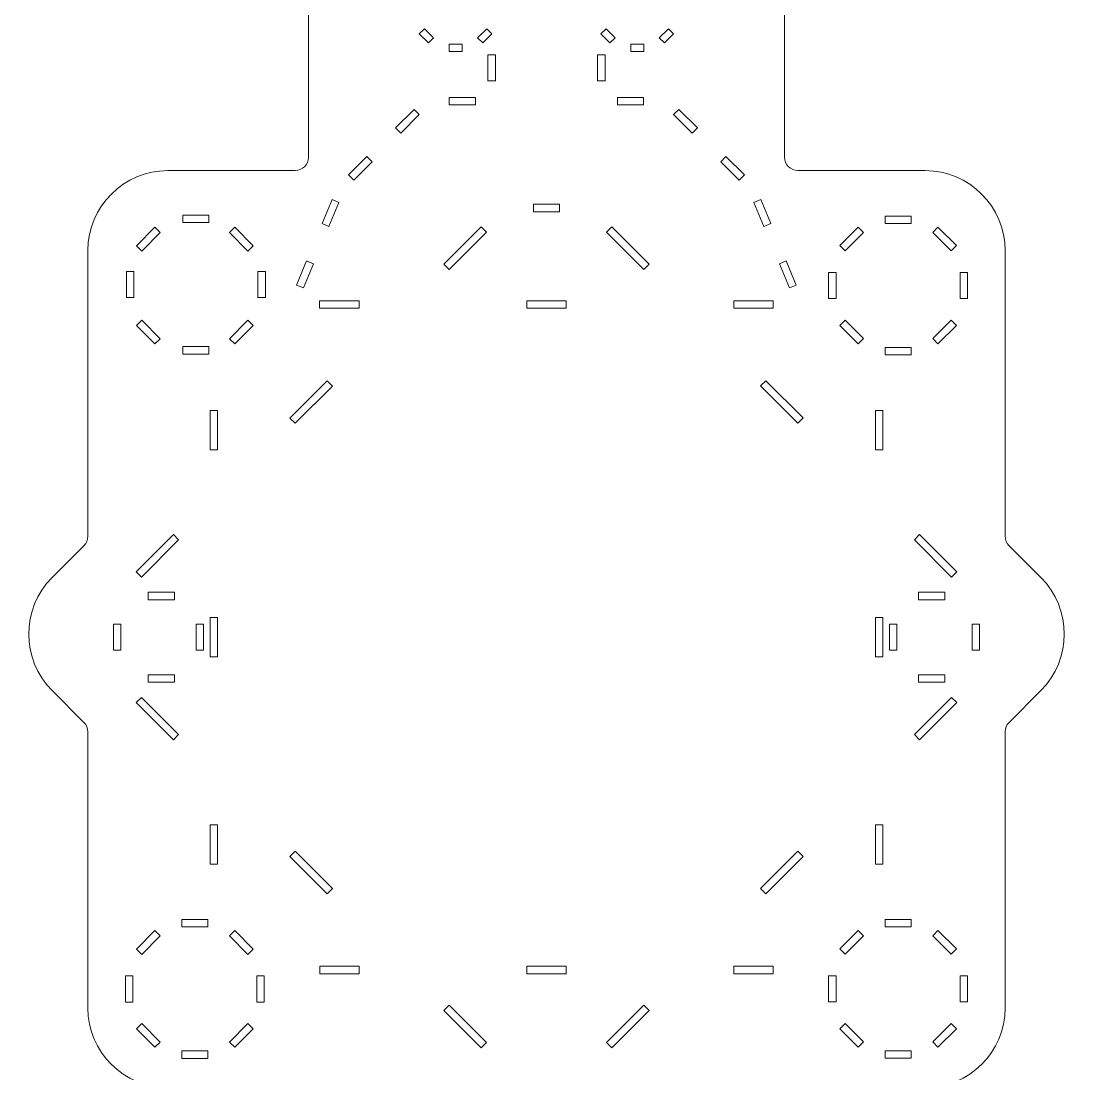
# Model space of a CAD drawing. Header units: centimetres. Extents: x -57 to 189, y -76 to 83.
# Drawn here: x -52.67 to -13.18, y -47.6 to -8.05 of the extents above; entities that cross this region are included whole.
import ezdxf

# ---------------------------------------------------------------- set-up
doc = ezdxf.new("R2010")
doc.units = ezdxf.units.CM
doc.header["$MEASUREMENT"] = 0
doc.layers.add('DEFAULT', color=7, linetype='Continuous')

msp = doc.modelspace()

# ---------------------------------------------------------------- linework, layer by layer
at = {"layer": 'DEFAULT', "color": 250, "lineweight": 9}
for points in [[(-36.57698, -11.2004), (-35.59698, -11.2004), (-35.59698, -10.9204), (-36.57698, -10.9204), (-36.57698, -11.2004)], [(-33.41679, -15.21214), (-32.43679, -15.21214), (-32.43679, -14.93214), (-33.41679, -14.93214), (-33.41679, -15.21214)]]:
    msp.add_lwpolyline(points, close=True, dxfattribs=at)
for points, knots in [([(-23.9811, -13.16682), (-23.9811, -13.16682), (-23.9811, -7.22528), (-23.9811, -7.22528), (-23.9811, -7.22528), (-23.9811, -5.5753), (-25.33112, -4.22528), (-26.9811, -4.22528), (-26.9811, -4.22528), (-26.9811, -4.22528), (-38.8693, -4.22528), (-38.8693, -4.22528), (-38.8693, -4.22528), (-40.51928, -4.22528), (-41.8693, -5.5753), (-41.8693, -7.22528), (-41.8693, -7.22528), (-41.8693, -7.22528), (-41.8693, -13.16682), (-41.8693, -13.16682), (-41.8693, -13.16682), (-41.8693, -13.44221), (-42.09391, -13.66682), (-42.3693, -13.66682), (-42.3693, -13.66682), (-42.3693, -13.66682), (-47.15534, -13.66682), (-47.15534, -13.66682), (-47.15534, -13.66682), (-48.80532, -13.66682), (-50.15534, -15.01684), (-50.15534, -16.66682), (-50.15534, -16.66682), (-50.15534, -16.66682), (-50.15534, -27.40459), (-50.15534, -27.40459), (-50.15534, -27.40459), (-50.15534, -27.54228), (-50.20442, -27.66078), (-50.30179, -27.75814), (-50.30179, -27.75814), (-50.30179, -27.75814), (-51.49955, -28.95591), (-51.49955, -28.95591), (-51.49955, -28.95591), (-52.66626, -30.12263), (-52.66626, -32.03183), (-51.49955, -33.19855), (-51.49955, -33.19855), (-51.49955, -33.19855), (-50.30179, -34.39632), (-50.30179, -34.39632), (-50.30179, -34.39632), (-50.20442, -34.49368), (-50.15534, -34.61218), (-50.15534, -34.74987), (-50.15534, -34.74987), (-50.15534, -34.74987), (-50.15534, -45.1271), (-50.15534, -45.1271), (-50.15534, -45.1271), (-50.15534, -46.77708), (-48.80532, -48.1271), (-47.15534, -48.1271), (-47.15534, -48.1271), (-47.15534, -48.1271), (-36.7781, -48.1271), (-36.7781, -48.1271), (-36.7781, -48.1271), (-36.64041, -48.1271), (-36.52191, -48.17618), (-36.42455, -48.27355), (-36.42455, -48.27355), (-36.42455, -48.27355), (-35.04652, -49.65157), (-35.04652, -49.65157), (-35.04652, -49.65157), (-33.87979, -50.81828), (-31.97062, -50.81828), (-30.80389, -49.65157), (-30.80389, -49.65157), (-30.80389, -49.65157), (-29.42586, -48.27355), (-29.42586, -48.27355), (-29.42586, -48.27355), (-29.3285, -48.17618), (-29.21, -48.1271), (-29.07231, -48.1271), (-29.07231, -48.1271), (-29.07231, -48.1271), (-18.69506, -48.1271), (-18.69506, -48.1271), (-18.69506, -48.1271), (-17.04508, -48.1271), (-15.69506, -46.77708), (-15.69506, -45.1271), (-15.69506, -45.1271), (-15.69506, -45.1271), (-15.69506, -34.74986), (-15.69506, -34.74986), (-15.69506, -34.74986), (-15.69506, -34.61217), (-15.64598, -34.49367), (-15.54861, -34.39631), (-15.54861, -34.39631), (-15.54861, -34.39631), (-14.35086, -33.19855), (-14.35086, -33.19855), (-14.35086, -33.19855), (-13.18415, -32.03182), (-13.18415, -30.12264), (-14.35086, -28.95591), (-14.35086, -28.95591), (-14.35086, -28.95591), (-15.54861, -27.75815), (-15.54861, -27.75815), (-15.54861, -27.75815), (-15.64598, -27.66079), (-15.69506, -27.54229), (-15.69506, -27.4046), (-15.69506, -27.4046), (-15.69506, -27.4046), (-15.69506, -16.66682), (-15.69506, -16.66682), (-15.69506, -16.66682), (-15.69506, -15.01684), (-17.04508, -13.66682), (-18.69506, -13.66682), (-18.69506, -13.66682), (-18.69506, -13.66682), (-23.4811, -13.66682), (-23.4811, -13.66682), (-23.4811, -13.66682), (-23.75649, -13.66682), (-23.9811, -13.44221), (-23.9811, -13.16682)], [0, 0, 0, 0, 0.02857143, 0.02857143, 0.02857143, 0.02857143, 0.05714286, 0.05714286, 0.05714286, 0.05714286, 0.08571429, 0.08571429, 0.08571429, 0.08571429, 0.11428571, 0.11428571, 0.11428571, 0.11428571, 0.14285714, 0.14285714, 0.14285714, 0.14285714, 0.17142857, 0.17142857, 0.17142857, 0.17142857, 0.2, 0.2, 0.2, 0.2, 0.22857143, 0.22857143, 0.22857143, 0.22857143, 0.25714286, 0.25714286, 0.25714286, 0.25714286, 0.28571429, 0.28571429, 0.28571429, 0.28571429, 0.31428571, 0.31428571, 0.31428571, 0.31428571, 0.34285714, 0.34285714, 0.34285714, 0.34285714, 0.37142857, 0.37142857, 0.37142857, 0.37142857, 0.4, 0.4, 0.4, 0.4, 0.42857143, 0.42857143, 0.42857143, 0.42857143, 0.45714286, 0.45714286, 0.45714286, 0.45714286, 0.48571429, 0.48571429, 0.48571429, 0.48571429, 0.51428571, 0.51428571, 0.51428571, 0.51428571, 0.54285714, 0.54285714, 0.54285714, 0.54285714, 0.57142857, 0.57142857, 0.57142857, 0.57142857, 0.6, 0.6, 0.6, 0.6, 0.62857143, 0.62857143, 0.62857143, 0.62857143, 0.65714286, 0.65714286, 0.65714286, 0.65714286, 0.68571429, 0.68571429, 0.68571429, 0.68571429, 0.71428571, 0.71428571, 0.71428571, 0.71428571, 0.74285714, 0.74285714, 0.74285714, 0.74285714, 0.77142857, 0.77142857, 0.77142857, 0.77142857, 0.8, 0.8, 0.8, 0.8, 0.82857143, 0.82857143, 0.82857143, 0.82857143, 0.85714286, 0.85714286, 0.85714286, 0.85714286, 0.88571429, 0.88571429, 0.88571429, 0.88571429, 0.91428571, 0.91428571, 0.91428571, 0.91428571, 0.94285714, 0.94285714, 0.94285714, 0.94285714, 1, 1, 1, 1]), ([(-37.36435, -8.87302), (-37.36435, -8.87302), (-37.70377, -8.5336), (-37.70377, -8.5336), (-37.70377, -8.5336), (-37.70377, -8.5336), (-37.50578, -8.33561), (-37.50578, -8.33561), (-37.50578, -8.33561), (-37.50578, -8.33561), (-37.16636, -8.67503), (-37.16636, -8.67503), (-37.16636, -8.67503), (-37.16636, -8.67503), (-37.36435, -8.87302), (-37.36435, -8.87302)], [0, 0, 0, 0, 0.2, 0.2, 0.2, 0.2, 0.4, 0.4, 0.4, 0.4, 0.6, 0.6, 0.6, 0.6, 1, 1, 1, 1]), ([(-35.51175, -8.67504), (-35.51175, -8.67504), (-35.17234, -8.33563), (-35.17234, -8.33563), (-35.17234, -8.33563), (-35.17234, -8.33563), (-34.97435, -8.53362), (-34.97435, -8.53362), (-34.97435, -8.53362), (-34.97435, -8.53362), (-35.31376, -8.87303), (-35.31376, -8.87303), (-35.31376, -8.87303), (-35.31376, -8.87303), (-35.51175, -8.67504), (-35.51175, -8.67504)], [0, 0, 0, 0, 0.2, 0.2, 0.2, 0.2, 0.4, 0.4, 0.4, 0.4, 0.6, 0.6, 0.6, 0.6, 1, 1, 1, 1]), ([(-30.53978, -8.87302), (-30.53978, -8.87302), (-30.8792, -8.5336), (-30.8792, -8.5336), (-30.8792, -8.5336), (-30.8792, -8.5336), (-30.68121, -8.33561), (-30.68121, -8.33561), (-30.68121, -8.33561), (-30.68121, -8.33561), (-30.34179, -8.67503), (-30.34179, -8.67503), (-30.34179, -8.67503), (-30.34179, -8.67503), (-30.53978, -8.87302), (-30.53978, -8.87302)], [0, 0, 0, 0, 0.2, 0.2, 0.2, 0.2, 0.4, 0.4, 0.4, 0.4, 0.6, 0.6, 0.6, 0.6, 1, 1, 1, 1]), ([(-28.68718, -8.67504), (-28.68718, -8.67504), (-28.34777, -8.33563), (-28.34777, -8.33563), (-28.34777, -8.33563), (-28.34777, -8.33563), (-28.14978, -8.53362), (-28.14978, -8.53362), (-28.14978, -8.53362), (-28.14978, -8.53362), (-28.48919, -8.87303), (-28.48919, -8.87303), (-28.48919, -8.87303), (-28.48919, -8.87303), (-28.68718, -8.67504), (-28.68718, -8.67504)], [0, 0, 0, 0, 0.2, 0.2, 0.2, 0.2, 0.4, 0.4, 0.4, 0.4, 0.6, 0.6, 0.6, 0.6, 1, 1, 1, 1]), ([(-36.57905, -8.91831), (-36.57905, -8.91831), (-36.09905, -8.91831), (-36.09905, -8.91831), (-36.09905, -8.91831), (-36.09905, -8.91831), (-36.09905, -9.19831), (-36.09905, -9.19831), (-36.09905, -9.19831), (-36.09905, -9.19831), (-36.57905, -9.19831), (-36.57905, -9.19831), (-36.57905, -9.19831), (-36.57905, -9.19831), (-36.57905, -8.91831), (-36.57905, -8.91831)], [0, 0, 0, 0, 0.2, 0.2, 0.2, 0.2, 0.4, 0.4, 0.4, 0.4, 0.6, 0.6, 0.6, 0.6, 1, 1, 1, 1]), ([(-29.75449, -8.9183), (-29.75449, -8.9183), (-29.27449, -8.9183), (-29.27449, -8.9183), (-29.27449, -8.9183), (-29.27449, -8.9183), (-29.27449, -9.1983), (-29.27449, -9.1983), (-29.27449, -9.1983), (-29.27449, -9.1983), (-29.75449, -9.1983), (-29.75449, -9.1983), (-29.75449, -9.1983), (-29.75449, -9.1983), (-29.75449, -8.9183), (-29.75449, -8.9183)], [0, 0, 0, 0, 0.2, 0.2, 0.2, 0.2, 0.4, 0.4, 0.4, 0.4, 0.6, 0.6, 0.6, 0.6, 1, 1, 1, 1]), ([(-35.12698, -9.3204), (-35.12698, -9.3204), (-34.84698, -9.3204), (-34.84698, -9.3204), (-34.84698, -9.3204), (-34.84698, -9.3204), (-34.84698, -10.3004), (-34.84698, -10.3004), (-34.84698, -10.3004), (-34.84698, -10.3004), (-35.12698, -10.3004), (-35.12698, -10.3004), (-35.12698, -10.3004), (-35.12698, -10.3004), (-35.12698, -9.3204), (-35.12698, -9.3204)], [0, 0, 0, 0, 0.2, 0.2, 0.2, 0.2, 0.4, 0.4, 0.4, 0.4, 0.6, 0.6, 0.6, 0.6, 1, 1, 1, 1]), ([(-31.00657, -9.3204), (-31.00657, -9.3204), (-30.72657, -9.3204), (-30.72657, -9.3204), (-30.72657, -9.3204), (-30.72657, -9.3204), (-30.72657, -10.3004), (-30.72657, -10.3004), (-30.72657, -10.3004), (-30.72657, -10.3004), (-31.00657, -10.3004), (-31.00657, -10.3004), (-31.00657, -10.3004), (-31.00657, -10.3004), (-31.00657, -9.3204), (-31.00657, -9.3204)], [0, 0, 0, 0, 0.2, 0.2, 0.2, 0.2, 0.4, 0.4, 0.4, 0.4, 0.6, 0.6, 0.6, 0.6, 1, 1, 1, 1]), ([(-30.25657, -10.9204), (-30.25657, -10.9204), (-29.27657, -10.9204), (-29.27657, -10.9204), (-29.27657, -10.9204), (-29.27657, -10.9204), (-29.27657, -11.2004), (-29.27657, -11.2004), (-29.27657, -11.2004), (-29.27657, -11.2004), (-30.25657, -11.2004), (-30.25657, -11.2004), (-30.25657, -11.2004), (-30.25657, -11.2004), (-30.25657, -10.9204), (-30.25657, -10.9204)], [0, 0, 0, 0, 0.2, 0.2, 0.2, 0.2, 0.4, 0.4, 0.4, 0.4, 0.6, 0.6, 0.6, 0.6, 1, 1, 1, 1]), ([(-37.90267, -11.36595), (-37.90267, -11.36595), (-38.59563, -12.05893), (-38.59563, -12.05893), (-38.59563, -12.05893), (-38.59563, -12.05893), (-38.39763, -12.25691), (-38.39763, -12.25691), (-38.39763, -12.25691), (-38.39763, -12.25691), (-37.70468, -11.56394), (-37.70468, -11.56394), (-37.70468, -11.56394), (-37.70468, -11.56394), (-37.90267, -11.36595), (-37.90267, -11.36595)], [0, 0, 0, 0, 0.2, 0.2, 0.2, 0.2, 0.4, 0.4, 0.4, 0.4, 0.6, 0.6, 0.6, 0.6, 1, 1, 1, 1]), ([(-27.95086, -11.36595), (-27.95086, -11.36595), (-27.2579, -12.05893), (-27.2579, -12.05893), (-27.2579, -12.05893), (-27.2579, -12.05893), (-27.4559, -12.25691), (-27.4559, -12.25691), (-27.4559, -12.25691), (-27.4559, -12.25691), (-28.14885, -11.56394), (-28.14885, -11.56394), (-28.14885, -11.56394), (-28.14885, -11.56394), (-27.95086, -11.36595), (-27.95086, -11.36595)], [0, 0, 0, 0, 0.2, 0.2, 0.2, 0.2, 0.4, 0.4, 0.4, 0.4, 0.6, 0.6, 0.6, 0.6, 1, 1, 1, 1]), ([(-39.6704, -13.13375), (-39.6704, -13.13375), (-40.36336, -13.82673), (-40.36336, -13.82673), (-40.36336, -13.82673), (-40.36336, -13.82673), (-40.16536, -14.02471), (-40.16536, -14.02471), (-40.16536, -14.02471), (-40.16536, -14.02471), (-39.47241, -13.33174), (-39.47241, -13.33174), (-39.47241, -13.33174), (-39.47241, -13.33174), (-39.6704, -13.13375), (-39.6704, -13.13375)], [0, 0, 0, 0, 0.2, 0.2, 0.2, 0.2, 0.4, 0.4, 0.4, 0.4, 0.6, 0.6, 0.6, 0.6, 1, 1, 1, 1]), ([(-26.18313, -13.13375), (-26.18313, -13.13375), (-25.49017, -13.82673), (-25.49017, -13.82673), (-25.49017, -13.82673), (-25.49017, -13.82673), (-25.68817, -14.02471), (-25.68817, -14.02471), (-25.68817, -14.02471), (-25.68817, -14.02471), (-26.38112, -13.33174), (-26.38112, -13.33174), (-26.38112, -13.33174), (-26.38112, -13.33174), (-26.18313, -13.13375), (-26.18313, -13.13375)], [0, 0, 0, 0, 0.2, 0.2, 0.2, 0.2, 0.4, 0.4, 0.4, 0.4, 0.6, 0.6, 0.6, 0.6, 1, 1, 1, 1]), ([(-40.98197, -14.75261), (-40.98197, -14.75261), (-41.357, -15.65801), (-41.357, -15.65801), (-41.357, -15.65801), (-41.357, -15.65801), (-41.09832, -15.76517), (-41.09832, -15.76517), (-41.09832, -15.76517), (-41.09832, -15.76517), (-40.72328, -14.85977), (-40.72328, -14.85977), (-40.72328, -14.85977), (-40.72328, -14.85977), (-40.98197, -14.75261), (-40.98197, -14.75261)], [0, 0, 0, 0, 0.2, 0.2, 0.2, 0.2, 0.4, 0.4, 0.4, 0.4, 0.6, 0.6, 0.6, 0.6, 1, 1, 1, 1]), ([(-24.87157, -14.75261), (-24.87157, -14.75261), (-24.49654, -15.65801), (-24.49654, -15.65801), (-24.49654, -15.65801), (-24.49654, -15.65801), (-24.75522, -15.76517), (-24.75522, -15.76517), (-24.75522, -15.76517), (-24.75522, -15.76517), (-25.13026, -14.85977), (-25.13026, -14.85977), (-25.13026, -14.85977), (-25.13026, -14.85977), (-24.87157, -14.75261), (-24.87157, -14.75261)], [0, 0, 0, 0, 0.2, 0.2, 0.2, 0.2, 0.4, 0.4, 0.4, 0.4, 0.6, 0.6, 0.6, 0.6, 1, 1, 1, 1]), ([(-46.58737, -15.3399), (-46.58737, -15.3399), (-45.60737, -15.3399), (-45.60737, -15.3399), (-45.60737, -15.3399), (-45.60737, -15.3399), (-45.60737, -15.61988), (-45.60737, -15.61988), (-45.60737, -15.61988), (-45.60737, -15.61988), (-46.58737, -15.61988), (-46.58737, -15.61988), (-46.58737, -15.61988), (-46.58737, -15.61988), (-46.58737, -15.3399), (-46.58737, -15.3399)], [0, 0, 0, 0, 0.2, 0.2, 0.2, 0.2, 0.4, 0.4, 0.4, 0.4, 0.6, 0.6, 0.6, 0.6, 1, 1, 1, 1]), ([(-20.20647, -15.37594), (-20.20647, -15.37594), (-19.22647, -15.37594), (-19.22647, -15.37594), (-19.22647, -15.37594), (-19.22647, -15.37594), (-19.22647, -15.65592), (-19.22647, -15.65592), (-19.22647, -15.65592), (-19.22647, -15.65592), (-20.20647, -15.65592), (-20.20647, -15.65592), (-20.20647, -15.65592), (-20.20647, -15.65592), (-20.20647, -15.37594), (-20.20647, -15.37594)], [0, 0, 0, 0, 0.2, 0.2, 0.2, 0.2, 0.4, 0.4, 0.4, 0.4, 0.6, 0.6, 0.6, 0.6, 1, 1, 1, 1]), ([(-48.32827, -16.48971), (-48.32827, -16.48971), (-47.63531, -15.79675), (-47.63531, -15.79675), (-47.63531, -15.79675), (-47.63531, -15.79675), (-47.43733, -15.99472), (-47.43733, -15.99472), (-47.43733, -15.99472), (-47.43733, -15.99472), (-48.1303, -16.68769), (-48.1303, -16.68769), (-48.1303, -16.68769), (-48.1303, -16.68769), (-48.32827, -16.48971), (-48.32827, -16.48971)], [0, 0, 0, 0, 0.2, 0.2, 0.2, 0.2, 0.4, 0.4, 0.4, 0.4, 0.6, 0.6, 0.6, 0.6, 1, 1, 1, 1]), ([(-44.63881, -15.79676), (-44.63881, -15.79676), (-43.94583, -16.48971), (-43.94583, -16.48971), (-43.94583, -16.48971), (-43.94583, -16.48971), (-44.1438, -16.68769), (-44.1438, -16.68769), (-44.1438, -16.68769), (-44.1438, -16.68769), (-44.83678, -15.99474), (-44.83678, -15.99474), (-44.83678, -15.99474), (-44.83678, -15.99474), (-44.63881, -15.79676), (-44.63881, -15.79676)], [0, 0, 0, 0, 0.2, 0.2, 0.2, 0.2, 0.4, 0.4, 0.4, 0.4, 0.6, 0.6, 0.6, 0.6, 1, 1, 1, 1]), ([(-36.5848, -17.37975), (-36.5848, -17.37975), (-35.18473, -15.97968), (-35.18473, -15.97968), (-35.18473, -15.97968), (-35.18473, -15.97968), (-35.38272, -15.78169), (-35.38272, -15.78169), (-35.38272, -15.78169), (-35.38272, -15.78169), (-36.78279, -17.18176), (-36.78279, -17.18176), (-36.78279, -17.18176), (-36.78279, -17.18176), (-36.5848, -17.37975), (-36.5848, -17.37975)], [0, 0, 0, 0, 0.2, 0.2, 0.2, 0.2, 0.4, 0.4, 0.4, 0.4, 0.6, 0.6, 0.6, 0.6, 1, 1, 1, 1]), ([(-30.66726, -15.97811), (-30.66726, -15.97811), (-29.26718, -17.37818), (-29.26718, -17.37818), (-29.26718, -17.37818), (-29.26718, -17.37818), (-29.06919, -17.18019), (-29.06919, -17.18019), (-29.06919, -17.18019), (-29.06919, -17.18019), (-30.46927, -15.78012), (-30.46927, -15.78012), (-30.46927, -15.78012), (-30.46927, -15.78012), (-30.66726, -15.97811), (-30.66726, -15.97811)], [0, 0, 0, 0, 0.2, 0.2, 0.2, 0.2, 0.4, 0.4, 0.4, 0.4, 0.6, 0.6, 0.6, 0.6, 1, 1, 1, 1]), ([(-21.9077, -16.48653), (-21.9077, -16.48653), (-21.21473, -15.79356), (-21.21473, -15.79356), (-21.21473, -15.79356), (-21.21473, -15.79356), (-21.01675, -15.99154), (-21.01675, -15.99154), (-21.01675, -15.99154), (-21.01675, -15.99154), (-21.70972, -16.68451), (-21.70972, -16.68451), (-21.70972, -16.68451), (-21.70972, -16.68451), (-21.9077, -16.48653), (-21.9077, -16.48653)], [0, 0, 0, 0, 0.2, 0.2, 0.2, 0.2, 0.4, 0.4, 0.4, 0.4, 0.6, 0.6, 0.6, 0.6, 1, 1, 1, 1]), ([(-18.21823, -15.79358), (-18.21823, -15.79358), (-17.52525, -16.48653), (-17.52525, -16.48653), (-17.52525, -16.48653), (-17.52525, -16.48653), (-17.72322, -16.68451), (-17.72322, -16.68451), (-17.72322, -16.68451), (-17.72322, -16.68451), (-18.4162, -15.99156), (-18.4162, -15.99156), (-18.4162, -15.99156), (-18.4162, -15.99156), (-18.21823, -15.79358), (-18.21823, -15.79358)], [0, 0, 0, 0, 0.2, 0.2, 0.2, 0.2, 0.4, 0.4, 0.4, 0.4, 0.6, 0.6, 0.6, 0.6, 1, 1, 1, 1]), ([(-41.93883, -17.06225), (-41.93883, -17.06225), (-42.31386, -17.96765), (-42.31386, -17.96765), (-42.31386, -17.96765), (-42.31386, -17.96765), (-42.05518, -18.07481), (-42.05518, -18.07481), (-42.05518, -18.07481), (-42.05518, -18.07481), (-41.68014, -17.16941), (-41.68014, -17.16941), (-41.68014, -17.16941), (-41.68014, -17.16941), (-41.93883, -17.06225), (-41.93883, -17.06225)], [0, 0, 0, 0, 0.2, 0.2, 0.2, 0.2, 0.4, 0.4, 0.4, 0.4, 0.6, 0.6, 0.6, 0.6, 1, 1, 1, 1]), ([(-23.91471, -17.06225), (-23.91471, -17.06225), (-23.53968, -17.96765), (-23.53968, -17.96765), (-23.53968, -17.96765), (-23.53968, -17.96765), (-23.79836, -18.07481), (-23.79836, -18.07481), (-23.79836, -18.07481), (-23.79836, -18.07481), (-24.1734, -17.16941), (-24.1734, -17.16941), (-24.1734, -17.16941), (-24.1734, -17.16941), (-23.91471, -17.06225), (-23.91471, -17.06225)], [0, 0, 0, 0, 0.2, 0.2, 0.2, 0.2, 0.4, 0.4, 0.4, 0.4, 0.6, 0.6, 0.6, 0.6, 1, 1, 1, 1]), ([(-48.42627, -17.45874), (-48.42627, -17.45874), (-48.42625, -18.43874), (-48.42625, -18.43874), (-48.42625, -18.43874), (-48.42625, -18.43874), (-48.70623, -18.43874), (-48.70623, -18.43874), (-48.70623, -18.43874), (-48.70623, -18.43874), (-48.70625, -17.45874), (-48.70625, -17.45874), (-48.70625, -17.45874), (-48.70625, -17.45874), (-48.42627, -17.45874), (-48.42627, -17.45874)], [0, 0, 0, 0, 0.2, 0.2, 0.2, 0.2, 0.4, 0.4, 0.4, 0.4, 0.6, 0.6, 0.6, 0.6, 1, 1, 1, 1]), ([(-43.48853, -17.45876), (-43.48853, -17.45876), (-43.48851, -18.43876), (-43.48851, -18.43876), (-43.48851, -18.43876), (-43.48851, -18.43876), (-43.76849, -18.43876), (-43.76849, -18.43876), (-43.76849, -18.43876), (-43.76849, -18.43876), (-43.76851, -17.45876), (-43.76851, -17.45876), (-43.76851, -17.45876), (-43.76851, -17.45876), (-43.48853, -17.45876), (-43.48853, -17.45876)], [0, 0, 0, 0, 0.2, 0.2, 0.2, 0.2, 0.4, 0.4, 0.4, 0.4, 0.6, 0.6, 0.6, 0.6, 1, 1, 1, 1]), ([(-22.04537, -17.49478), (-22.04537, -17.49478), (-22.04535, -18.47478), (-22.04535, -18.47478), (-22.04535, -18.47478), (-22.04535, -18.47478), (-22.32533, -18.47478), (-22.32533, -18.47478), (-22.32533, -18.47478), (-22.32533, -18.47478), (-22.32535, -17.49478), (-22.32535, -17.49478), (-22.32535, -17.49478), (-22.32535, -17.49478), (-22.04537, -17.49478), (-22.04537, -17.49478)], [0, 0, 0, 0, 0.2, 0.2, 0.2, 0.2, 0.4, 0.4, 0.4, 0.4, 0.6, 0.6, 0.6, 0.6, 1, 1, 1, 1]), ([(-17.10763, -17.4948), (-17.10763, -17.4948), (-17.10761, -18.4748), (-17.10761, -18.4748), (-17.10761, -18.4748), (-17.10761, -18.4748), (-17.38759, -18.4748), (-17.38759, -18.4748), (-17.38759, -18.4748), (-17.38759, -18.4748), (-17.38761, -17.4948), (-17.38761, -17.4948), (-17.38761, -17.4948), (-17.38761, -17.4948), (-17.10763, -17.4948), (-17.10763, -17.4948)], [0, 0, 0, 0, 0.2, 0.2, 0.2, 0.2, 0.4, 0.4, 0.4, 0.4, 0.6, 0.6, 0.6, 0.6, 1, 1, 1, 1]), ([(-41.4483, -18.55985), (-41.4483, -18.55985), (-39.9683, -18.55985), (-39.9683, -18.55985), (-39.9683, -18.55985), (-39.9683, -18.55985), (-39.9683, -18.83985), (-39.9683, -18.83985), (-39.9683, -18.83985), (-39.9683, -18.83985), (-41.4483, -18.83985), (-41.4483, -18.83985), (-41.4483, -18.83985), (-41.4483, -18.83985), (-41.4483, -18.55985), (-41.4483, -18.55985)], [0, 0, 0, 0, 0.2, 0.2, 0.2, 0.2, 0.4, 0.4, 0.4, 0.4, 0.6, 0.6, 0.6, 0.6, 1, 1, 1, 1]), ([(-33.66678, -18.55984), (-33.66678, -18.55984), (-32.18678, -18.55984), (-32.18678, -18.55984), (-32.18678, -18.55984), (-32.18678, -18.55984), (-32.18678, -18.83984), (-32.18678, -18.83984), (-32.18678, -18.83984), (-32.18678, -18.83984), (-33.66678, -18.83984), (-33.66678, -18.83984), (-33.66678, -18.83984), (-33.66678, -18.83984), (-33.66678, -18.55984), (-33.66678, -18.55984)], [0, 0, 0, 0, 0.2, 0.2, 0.2, 0.2, 0.4, 0.4, 0.4, 0.4, 0.6, 0.6, 0.6, 0.6, 1, 1, 1, 1]), ([(-25.88526, -18.55985), (-25.88526, -18.55985), (-24.40526, -18.55985), (-24.40526, -18.55985), (-24.40526, -18.55985), (-24.40526, -18.55985), (-24.40526, -18.83985), (-24.40526, -18.83985), (-24.40526, -18.83985), (-24.40526, -18.83985), (-25.88526, -18.83985), (-25.88526, -18.83985), (-25.88526, -18.83985), (-25.88526, -18.83985), (-25.88526, -18.55985), (-25.88526, -18.55985)], [0, 0, 0, 0, 0.2, 0.2, 0.2, 0.2, 0.4, 0.4, 0.4, 0.4, 0.6, 0.6, 0.6, 0.6, 1, 1, 1, 1]), ([(-48.13033, -19.28826), (-48.13033, -19.28826), (-47.43735, -19.98121), (-47.43735, -19.98121), (-47.43735, -19.98121), (-47.43735, -19.98121), (-47.63532, -20.17919), (-47.63532, -20.17919), (-47.63532, -20.17919), (-47.63532, -20.17919), (-48.3283, -19.48624), (-48.3283, -19.48624), (-48.3283, -19.48624), (-48.3283, -19.48624), (-48.13033, -19.28826), (-48.13033, -19.28826)], [0, 0, 0, 0, 0.2, 0.2, 0.2, 0.2, 0.4, 0.4, 0.4, 0.4, 0.6, 0.6, 0.6, 0.6, 1, 1, 1, 1]), ([(-44.83678, -19.98123), (-44.83678, -19.98123), (-44.14381, -19.28827), (-44.14381, -19.28827), (-44.14381, -19.28827), (-44.14381, -19.28827), (-43.94584, -19.48625), (-43.94584, -19.48625), (-43.94584, -19.48625), (-43.94584, -19.48625), (-44.6388, -20.17921), (-44.6388, -20.17921), (-44.6388, -20.17921), (-44.6388, -20.17921), (-44.83678, -19.98123), (-44.83678, -19.98123)], [0, 0, 0, 0, 0.2, 0.2, 0.2, 0.2, 0.4, 0.4, 0.4, 0.4, 0.6, 0.6, 0.6, 0.6, 1, 1, 1, 1]), ([(-21.70975, -19.28508), (-21.70975, -19.28508), (-21.01677, -19.97802), (-21.01677, -19.97802), (-21.01677, -19.97802), (-21.01677, -19.97802), (-21.21474, -20.17601), (-21.21474, -20.17601), (-21.21474, -20.17601), (-21.21474, -20.17601), (-21.90772, -19.48306), (-21.90772, -19.48306), (-21.90772, -19.48306), (-21.90772, -19.48306), (-21.70975, -19.28508), (-21.70975, -19.28508)], [0, 0, 0, 0, 0.2, 0.2, 0.2, 0.2, 0.4, 0.4, 0.4, 0.4, 0.6, 0.6, 0.6, 0.6, 1, 1, 1, 1]), ([(-18.4162, -19.97805), (-18.4162, -19.97805), (-17.72324, -19.28509), (-17.72324, -19.28509), (-17.72324, -19.28509), (-17.72324, -19.28509), (-17.52526, -19.48306), (-17.52526, -19.48306), (-17.52526, -19.48306), (-17.52526, -19.48306), (-18.21822, -20.17603), (-18.21822, -20.17603), (-18.21822, -20.17603), (-18.21822, -20.17603), (-18.4162, -19.97805), (-18.4162, -19.97805)], [0, 0, 0, 0, 0.2, 0.2, 0.2, 0.2, 0.4, 0.4, 0.4, 0.4, 0.6, 0.6, 0.6, 0.6, 1, 1, 1, 1]), ([(-46.58739, -20.27764), (-46.58739, -20.27764), (-45.60739, -20.27764), (-45.60739, -20.27764), (-45.60739, -20.27764), (-45.60739, -20.27764), (-45.60739, -20.55762), (-45.60739, -20.55762), (-45.60739, -20.55762), (-45.60739, -20.55762), (-46.58739, -20.55762), (-46.58739, -20.55762), (-46.58739, -20.55762), (-46.58739, -20.55762), (-46.58739, -20.27764), (-46.58739, -20.27764)], [0, 0, 0, 0, 0.2, 0.2, 0.2, 0.2, 0.4, 0.4, 0.4, 0.4, 0.6, 0.6, 0.6, 0.6, 1, 1, 1, 1]), ([(-20.20649, -20.31368), (-20.20649, -20.31368), (-19.22649, -20.31368), (-19.22649, -20.31368), (-19.22649, -20.31368), (-19.22649, -20.31368), (-19.22649, -20.59366), (-19.22649, -20.59366), (-19.22649, -20.59366), (-19.22649, -20.59366), (-20.20649, -20.59366), (-20.20649, -20.59366), (-20.20649, -20.59366), (-20.20649, -20.59366), (-20.20649, -20.31368), (-20.20649, -20.31368)], [0, 0, 0, 0, 0.2, 0.2, 0.2, 0.2, 0.4, 0.4, 0.4, 0.4, 0.6, 0.6, 0.6, 0.6, 1, 1, 1, 1]), ([(-42.36587, -23.16082), (-42.36587, -23.16082), (-40.96579, -21.76075), (-40.96579, -21.76075), (-40.96579, -21.76075), (-40.96579, -21.76075), (-41.16378, -21.56276), (-41.16378, -21.56276), (-41.16378, -21.56276), (-41.16378, -21.56276), (-42.56386, -22.96283), (-42.56386, -22.96283), (-42.56386, -22.96283), (-42.56386, -22.96283), (-42.36587, -23.16082), (-42.36587, -23.16082)], [0, 0, 0, 0, 0.2, 0.2, 0.2, 0.2, 0.4, 0.4, 0.4, 0.4, 0.6, 0.6, 0.6, 0.6, 1, 1, 1, 1]), ([(-24.8862, -21.75917), (-24.8862, -21.75917), (-23.48613, -23.15924), (-23.48613, -23.15924), (-23.48613, -23.15924), (-23.48613, -23.15924), (-23.28814, -22.96125), (-23.28814, -22.96125), (-23.28814, -22.96125), (-23.28814, -22.96125), (-24.68821, -21.56118), (-24.68821, -21.56118), (-24.68821, -21.56118), (-24.68821, -21.56118), (-24.8862, -21.75917), (-24.8862, -21.75917)], [0, 0, 0, 0, 0.2, 0.2, 0.2, 0.2, 0.4, 0.4, 0.4, 0.4, 0.6, 0.6, 0.6, 0.6, 1, 1, 1, 1]), ([(-45.56518, -24.15831), (-45.56518, -24.15831), (-45.56518, -22.67831), (-45.56518, -22.67831), (-45.56518, -22.67831), (-45.56518, -22.67831), (-45.28518, -22.67831), (-45.28518, -22.67831), (-45.28518, -22.67831), (-45.28518, -22.67831), (-45.28518, -24.15831), (-45.28518, -24.15831), (-45.28518, -24.15831), (-45.28518, -24.15831), (-45.56518, -24.15831), (-45.56518, -24.15831)], [0, 0, 0, 0, 0.2, 0.2, 0.2, 0.2, 0.4, 0.4, 0.4, 0.4, 0.6, 0.6, 0.6, 0.6, 1, 1, 1, 1]), ([(-20.5652, -24.15673), (-20.5652, -24.15673), (-20.5652, -22.67673), (-20.5652, -22.67673), (-20.5652, -22.67673), (-20.5652, -22.67673), (-20.2852, -22.67673), (-20.2852, -22.67673), (-20.2852, -22.67673), (-20.2852, -22.67673), (-20.2852, -24.15673), (-20.2852, -24.15673), (-20.2852, -24.15673), (-20.2852, -24.15673), (-20.5652, -24.15673), (-20.5652, -24.15673)], [0, 0, 0, 0, 0.2, 0.2, 0.2, 0.2, 0.4, 0.4, 0.4, 0.4, 0.6, 0.6, 0.6, 0.6, 1, 1, 1, 1]), ([(-48.14692, -28.94188), (-48.14692, -28.94188), (-46.74685, -27.5418), (-46.74685, -27.5418), (-46.74685, -27.5418), (-46.74685, -27.5418), (-46.94484, -27.34381), (-46.94484, -27.34381), (-46.94484, -27.34381), (-46.94484, -27.34381), (-48.34491, -28.74389), (-48.34491, -28.74389), (-48.34491, -28.74389), (-48.34491, -28.74389), (-48.14692, -28.94188), (-48.14692, -28.94188)], [0, 0, 0, 0, 0.2, 0.2, 0.2, 0.2, 0.4, 0.4, 0.4, 0.4, 0.6, 0.6, 0.6, 0.6, 1, 1, 1, 1]), ([(-19.10513, -27.54023), (-19.10513, -27.54023), (-17.70506, -28.9403), (-17.70506, -28.9403), (-17.70506, -28.9403), (-17.70506, -28.9403), (-17.50707, -28.74231), (-17.50707, -28.74231), (-17.50707, -28.74231), (-17.50707, -28.74231), (-18.90714, -27.34224), (-18.90714, -27.34224), (-18.90714, -27.34224), (-18.90714, -27.34224), (-19.10513, -27.54023), (-19.10513, -27.54023)], [0, 0, 0, 0, 0.2, 0.2, 0.2, 0.2, 0.4, 0.4, 0.4, 0.4, 0.6, 0.6, 0.6, 0.6, 1, 1, 1, 1]), ([(-47.88683, -29.50984), (-47.88683, -29.50984), (-46.90683, -29.50984), (-46.90683, -29.50984), (-46.90683, -29.50984), (-46.90683, -29.50984), (-46.90683, -29.78984), (-46.90683, -29.78984), (-46.90683, -29.78984), (-46.90683, -29.78984), (-47.88683, -29.78984), (-47.88683, -29.78984), (-47.88683, -29.78984), (-47.88683, -29.78984), (-47.88683, -29.50984), (-47.88683, -29.50984)], [0, 0, 0, 0, 0.2, 0.2, 0.2, 0.2, 0.4, 0.4, 0.4, 0.4, 0.6, 0.6, 0.6, 0.6, 1, 1, 1, 1]), ([(-17.96358, -29.50983), (-17.96358, -29.50983), (-18.94358, -29.50983), (-18.94358, -29.50983), (-18.94358, -29.50983), (-18.94358, -29.50983), (-18.94358, -29.78983), (-18.94358, -29.78983), (-18.94358, -29.78983), (-18.94358, -29.78983), (-17.96358, -29.78983), (-17.96358, -29.78983), (-17.96358, -29.78983), (-17.96358, -29.78983), (-17.96358, -29.50983), (-17.96358, -29.50983)], [0, 0, 0, 0, 0.2, 0.2, 0.2, 0.2, 0.4, 0.4, 0.4, 0.4, 0.6, 0.6, 0.6, 0.6, 1, 1, 1, 1]), ([(-49.19289, -31.68983), (-49.19289, -31.68983), (-49.19289, -30.70983), (-49.19289, -30.70983), (-49.19289, -30.70983), (-49.19289, -30.70983), (-48.91289, -30.70983), (-48.91289, -30.70983), (-48.91289, -30.70983), (-48.91289, -30.70983), (-48.91289, -31.68983), (-48.91289, -31.68983), (-48.91289, -31.68983), (-48.91289, -31.68983), (-49.19289, -31.68983), (-49.19289, -31.68983)], [0, 0, 0, 0, 0.2, 0.2, 0.2, 0.2, 0.4, 0.4, 0.4, 0.4, 0.6, 0.6, 0.6, 0.6, 1, 1, 1, 1]), ([(-46.0929, -31.68985), (-46.0929, -31.68985), (-46.0929, -30.70985), (-46.0929, -30.70985), (-46.0929, -30.70985), (-46.0929, -30.70985), (-45.8129, -30.70985), (-45.8129, -30.70985), (-45.8129, -30.70985), (-45.8129, -30.70985), (-45.8129, -31.68985), (-45.8129, -31.68985), (-45.8129, -31.68985), (-45.8129, -31.68985), (-46.0929, -31.68985), (-46.0929, -31.68985)], [0, 0, 0, 0, 0.2, 0.2, 0.2, 0.2, 0.4, 0.4, 0.4, 0.4, 0.6, 0.6, 0.6, 0.6, 1, 1, 1, 1]), ([(-45.56519, -31.93983), (-45.56519, -31.93983), (-45.56519, -30.45983), (-45.56519, -30.45983), (-45.56519, -30.45983), (-45.56519, -30.45983), (-45.28519, -30.45983), (-45.28519, -30.45983), (-45.28519, -30.45983), (-45.28519, -30.45983), (-45.28519, -31.93983), (-45.28519, -31.93983), (-45.28519, -31.93983), (-45.28519, -31.93983), (-45.56519, -31.93983), (-45.56519, -31.93983)], [0, 0, 0, 0, 0.2, 0.2, 0.2, 0.2, 0.4, 0.4, 0.4, 0.4, 0.6, 0.6, 0.6, 0.6, 1, 1, 1, 1]), ([(-20.56521, -31.93825), (-20.56521, -31.93825), (-20.56521, -30.45825), (-20.56521, -30.45825), (-20.56521, -30.45825), (-20.56521, -30.45825), (-20.28521, -30.45825), (-20.28521, -30.45825), (-20.28521, -30.45825), (-20.28521, -30.45825), (-20.28521, -31.93825), (-20.28521, -31.93825), (-20.28521, -31.93825), (-20.28521, -31.93825), (-20.56521, -31.93825), (-20.56521, -31.93825)], [0, 0, 0, 0, 0.2, 0.2, 0.2, 0.2, 0.4, 0.4, 0.4, 0.4, 0.6, 0.6, 0.6, 0.6, 1, 1, 1, 1]), ([(-19.75751, -31.68984), (-19.75751, -31.68984), (-19.75751, -30.70984), (-19.75751, -30.70984), (-19.75751, -30.70984), (-19.75751, -30.70984), (-20.03751, -30.70984), (-20.03751, -30.70984), (-20.03751, -30.70984), (-20.03751, -30.70984), (-20.03751, -31.68984), (-20.03751, -31.68984), (-20.03751, -31.68984), (-20.03751, -31.68984), (-19.75751, -31.68984), (-19.75751, -31.68984)], [0, 0, 0, 0, 0.2, 0.2, 0.2, 0.2, 0.4, 0.4, 0.4, 0.4, 0.6, 0.6, 0.6, 0.6, 1, 1, 1, 1]), ([(-16.65752, -31.68982), (-16.65752, -31.68982), (-16.65752, -30.70982), (-16.65752, -30.70982), (-16.65752, -30.70982), (-16.65752, -30.70982), (-16.93752, -30.70982), (-16.93752, -30.70982), (-16.93752, -30.70982), (-16.93752, -30.70982), (-16.93752, -31.68982), (-16.93752, -31.68982), (-16.93752, -31.68982), (-16.93752, -31.68982), (-16.65752, -31.68982), (-16.65752, -31.68982)], [0, 0, 0, 0, 0.2, 0.2, 0.2, 0.2, 0.4, 0.4, 0.4, 0.4, 0.6, 0.6, 0.6, 0.6, 1, 1, 1, 1]), ([(-47.88683, -32.60983), (-47.88683, -32.60983), (-46.90683, -32.60983), (-46.90683, -32.60983), (-46.90683, -32.60983), (-46.90683, -32.60983), (-46.90683, -32.88983), (-46.90683, -32.88983), (-46.90683, -32.88983), (-46.90683, -32.88983), (-47.88683, -32.88983), (-47.88683, -32.88983), (-47.88683, -32.88983), (-47.88683, -32.88983), (-47.88683, -32.60983), (-47.88683, -32.60983)], [0, 0, 0, 0, 0.2, 0.2, 0.2, 0.2, 0.4, 0.4, 0.4, 0.4, 0.6, 0.6, 0.6, 0.6, 1, 1, 1, 1]), ([(-17.96358, -32.60982), (-17.96358, -32.60982), (-18.94358, -32.60982), (-18.94358, -32.60982), (-18.94358, -32.60982), (-18.94358, -32.60982), (-18.94358, -32.88982), (-18.94358, -32.88982), (-18.94358, -32.88982), (-18.94358, -32.88982), (-17.96358, -32.88982), (-17.96358, -32.88982), (-17.96358, -32.88982), (-17.96358, -32.88982), (-17.96358, -32.60982), (-17.96358, -32.60982)], [0, 0, 0, 0, 0.2, 0.2, 0.2, 0.2, 0.4, 0.4, 0.4, 0.4, 0.6, 0.6, 0.6, 0.6, 1, 1, 1, 1]), ([(-48.34491, -33.65579), (-48.34491, -33.65579), (-46.94484, -35.05587), (-46.94484, -35.05587), (-46.94484, -35.05587), (-46.94484, -35.05587), (-46.74685, -34.85788), (-46.74685, -34.85788), (-46.74685, -34.85788), (-46.74685, -34.85788), (-48.14692, -33.4578), (-48.14692, -33.4578), (-48.14692, -33.4578), (-48.14692, -33.4578), (-48.34491, -33.65579), (-48.34491, -33.65579)], [0, 0, 0, 0, 0.2, 0.2, 0.2, 0.2, 0.4, 0.4, 0.4, 0.4, 0.6, 0.6, 0.6, 0.6, 1, 1, 1, 1]), ([(-18.90719, -35.05586), (-18.90719, -35.05586), (-17.50712, -33.65579), (-17.50712, -33.65579), (-17.50712, -33.65579), (-17.50712, -33.65579), (-17.70511, -33.4578), (-17.70511, -33.4578), (-17.70511, -33.4578), (-17.70511, -33.4578), (-19.10518, -34.85787), (-19.10518, -34.85787), (-19.10518, -34.85787), (-19.10518, -34.85787), (-18.90719, -35.05586), (-18.90719, -35.05586)], [0, 0, 0, 0, 0.2, 0.2, 0.2, 0.2, 0.4, 0.4, 0.4, 0.4, 0.6, 0.6, 0.6, 0.6, 1, 1, 1, 1]), ([(-45.56518, -39.72135), (-45.56518, -39.72135), (-45.56518, -38.24135), (-45.56518, -38.24135), (-45.56518, -38.24135), (-45.56518, -38.24135), (-45.28518, -38.24135), (-45.28518, -38.24135), (-45.28518, -38.24135), (-45.28518, -38.24135), (-45.28518, -39.72135), (-45.28518, -39.72135), (-45.28518, -39.72135), (-45.28518, -39.72135), (-45.56518, -39.72135), (-45.56518, -39.72135)], [0, 0, 0, 0, 0.2, 0.2, 0.2, 0.2, 0.4, 0.4, 0.4, 0.4, 0.6, 0.6, 0.6, 0.6, 1, 1, 1, 1]), ([(-20.5652, -39.71977), (-20.5652, -39.71977), (-20.5652, -38.23977), (-20.5652, -38.23977), (-20.5652, -38.23977), (-20.5652, -38.23977), (-20.2852, -38.23977), (-20.2852, -38.23977), (-20.2852, -38.23977), (-20.2852, -38.23977), (-20.2852, -39.71977), (-20.2852, -39.71977), (-20.2852, -39.71977), (-20.2852, -39.71977), (-20.5652, -39.71977), (-20.5652, -39.71977)], [0, 0, 0, 0, 0.2, 0.2, 0.2, 0.2, 0.4, 0.4, 0.4, 0.4, 0.6, 0.6, 0.6, 0.6, 1, 1, 1, 1]), ([(-42.56385, -39.43685), (-42.56385, -39.43685), (-41.16378, -40.83692), (-41.16378, -40.83692), (-41.16378, -40.83692), (-41.16378, -40.83692), (-40.96579, -40.63893), (-40.96579, -40.63893), (-40.96579, -40.63893), (-40.96579, -40.63893), (-42.36586, -39.23886), (-42.36586, -39.23886), (-42.36586, -39.23886), (-42.36586, -39.23886), (-42.56385, -39.43685), (-42.56385, -39.43685)], [0, 0, 0, 0, 0.2, 0.2, 0.2, 0.2, 0.4, 0.4, 0.4, 0.4, 0.6, 0.6, 0.6, 0.6, 1, 1, 1, 1]), ([(-24.68826, -40.83692), (-24.68826, -40.83692), (-23.28819, -39.43685), (-23.28819, -39.43685), (-23.28819, -39.43685), (-23.28819, -39.43685), (-23.48618, -39.23886), (-23.48618, -39.23886), (-23.48618, -39.23886), (-23.48618, -39.23886), (-24.88625, -40.63893), (-24.88625, -40.63893), (-24.88625, -40.63893), (-24.88625, -40.63893), (-24.68826, -40.83692), (-24.68826, -40.83692)], [0, 0, 0, 0, 0.2, 0.2, 0.2, 0.2, 0.4, 0.4, 0.4, 0.4, 0.6, 0.6, 0.6, 0.6, 1, 1, 1, 1]), ([(-46.62705, -41.80284), (-46.62705, -41.80284), (-45.64705, -41.80284), (-45.64705, -41.80284), (-45.64705, -41.80284), (-45.64705, -41.80284), (-45.64704, -42.08282), (-45.64704, -42.08282), (-45.64704, -42.08282), (-45.64704, -42.08282), (-46.62704, -42.08282), (-46.62704, -42.08282), (-46.62704, -42.08282), (-46.62704, -42.08282), (-46.62705, -41.80284), (-46.62705, -41.80284)], [0, 0, 0, 0, 0.2, 0.2, 0.2, 0.2, 0.4, 0.4, 0.4, 0.4, 0.6, 0.6, 0.6, 0.6, 1, 1, 1, 1]), ([(-20.20648, -41.79966), (-20.20648, -41.79966), (-19.22648, -41.79966), (-19.22648, -41.79966), (-19.22648, -41.79966), (-19.22648, -41.79966), (-19.22648, -42.07964), (-19.22648, -42.07964), (-19.22648, -42.07964), (-19.22648, -42.07964), (-20.20648, -42.07964), (-20.20648, -42.07964), (-20.20648, -42.07964), (-20.20648, -42.07964), (-20.20648, -41.79966), (-20.20648, -41.79966)], [0, 0, 0, 0, 0.2, 0.2, 0.2, 0.2, 0.4, 0.4, 0.4, 0.4, 0.6, 0.6, 0.6, 0.6, 1, 1, 1, 1]), ([(-48.32827, -42.91343), (-48.32827, -42.91343), (-47.63531, -42.22046), (-47.63531, -42.22046), (-47.63531, -42.22046), (-47.63531, -42.22046), (-47.43733, -42.41844), (-47.43733, -42.41844), (-47.43733, -42.41844), (-47.43733, -42.41844), (-48.1303, -43.11141), (-48.1303, -43.11141), (-48.1303, -43.11141), (-48.1303, -43.11141), (-48.32827, -42.91343), (-48.32827, -42.91343)], [0, 0, 0, 0, 0.2, 0.2, 0.2, 0.2, 0.4, 0.4, 0.4, 0.4, 0.6, 0.6, 0.6, 0.6, 1, 1, 1, 1]), ([(-44.63881, -42.22048), (-44.63881, -42.22048), (-43.94583, -42.91343), (-43.94583, -42.91343), (-43.94583, -42.91343), (-43.94583, -42.91343), (-44.1438, -43.11141), (-44.1438, -43.11141), (-44.1438, -43.11141), (-44.1438, -43.11141), (-44.83678, -42.41846), (-44.83678, -42.41846), (-44.83678, -42.41846), (-44.83678, -42.41846), (-44.63881, -42.22048), (-44.63881, -42.22048)], [0, 0, 0, 0, 0.2, 0.2, 0.2, 0.2, 0.4, 0.4, 0.4, 0.4, 0.6, 0.6, 0.6, 0.6, 1, 1, 1, 1]), ([(-21.90771, -42.91025), (-21.90771, -42.91025), (-21.21475, -42.21728), (-21.21475, -42.21728), (-21.21475, -42.21728), (-21.21475, -42.21728), (-21.01677, -42.41526), (-21.01677, -42.41526), (-21.01677, -42.41526), (-21.01677, -42.41526), (-21.70973, -43.10822), (-21.70973, -43.10822), (-21.70973, -43.10822), (-21.70973, -43.10822), (-21.90771, -42.91025), (-21.90771, -42.91025)], [0, 0, 0, 0, 0.2, 0.2, 0.2, 0.2, 0.4, 0.4, 0.4, 0.4, 0.6, 0.6, 0.6, 0.6, 1, 1, 1, 1]), ([(-18.21824, -42.2173), (-18.21824, -42.2173), (-17.52526, -42.91025), (-17.52526, -42.91025), (-17.52526, -42.91025), (-17.52526, -42.91025), (-17.72323, -43.10823), (-17.72323, -43.10823), (-17.72323, -43.10823), (-17.72323, -43.10823), (-18.41622, -42.41528), (-18.41622, -42.41528), (-18.41622, -42.41528), (-18.41622, -42.41528), (-18.21824, -42.2173), (-18.21824, -42.2173)], [0, 0, 0, 0, 0.2, 0.2, 0.2, 0.2, 0.4, 0.4, 0.4, 0.4, 0.6, 0.6, 0.6, 0.6, 1, 1, 1, 1]), ([(-41.44672, -43.55983), (-41.44672, -43.55983), (-39.96672, -43.55983), (-39.96672, -43.55983), (-39.96672, -43.55983), (-39.96672, -43.55983), (-39.96672, -43.83983), (-39.96672, -43.83983), (-39.96672, -43.83983), (-39.96672, -43.83983), (-41.44672, -43.83983), (-41.44672, -43.83983), (-41.44672, -43.83983), (-41.44672, -43.83983), (-41.44672, -43.55983), (-41.44672, -43.55983)], [0, 0, 0, 0, 0.2, 0.2, 0.2, 0.2, 0.4, 0.4, 0.4, 0.4, 0.6, 0.6, 0.6, 0.6, 1, 1, 1, 1]), ([(-33.6652, -43.55982), (-33.6652, -43.55982), (-32.1852, -43.55982), (-32.1852, -43.55982), (-32.1852, -43.55982), (-32.1852, -43.55982), (-32.1852, -43.83982), (-32.1852, -43.83982), (-32.1852, -43.83982), (-32.1852, -43.83982), (-33.6652, -43.83982), (-33.6652, -43.83982), (-33.6652, -43.83982), (-33.6652, -43.83982), (-33.6652, -43.55982), (-33.6652, -43.55982)], [0, 0, 0, 0, 0.2, 0.2, 0.2, 0.2, 0.4, 0.4, 0.4, 0.4, 0.6, 0.6, 0.6, 0.6, 1, 1, 1, 1]), ([(-25.88368, -43.55983), (-25.88368, -43.55983), (-24.40368, -43.55983), (-24.40368, -43.55983), (-24.40368, -43.55983), (-24.40368, -43.55983), (-24.40368, -43.83983), (-24.40368, -43.83983), (-24.40368, -43.83983), (-24.40368, -43.83983), (-25.88368, -43.83983), (-25.88368, -43.83983), (-25.88368, -43.83983), (-25.88368, -43.83983), (-25.88368, -43.55983), (-25.88368, -43.55983)], [0, 0, 0, 0, 0.2, 0.2, 0.2, 0.2, 0.4, 0.4, 0.4, 0.4, 0.6, 0.6, 0.6, 0.6, 1, 1, 1, 1]), ([(-48.46595, -43.92168), (-48.46595, -43.92168), (-48.46593, -44.90168), (-48.46593, -44.90168), (-48.46593, -44.90168), (-48.46593, -44.90168), (-48.74591, -44.90168), (-48.74591, -44.90168), (-48.74591, -44.90168), (-48.74591, -44.90168), (-48.74593, -43.92168), (-48.74593, -43.92168), (-48.74593, -43.92168), (-48.74593, -43.92168), (-48.46595, -43.92168), (-48.46595, -43.92168)], [0, 0, 0, 0, 0.2, 0.2, 0.2, 0.2, 0.4, 0.4, 0.4, 0.4, 0.6, 0.6, 0.6, 0.6, 1, 1, 1, 1]), ([(-43.52821, -43.9217), (-43.52821, -43.9217), (-43.52819, -44.9017), (-43.52819, -44.9017), (-43.52819, -44.9017), (-43.52819, -44.9017), (-43.80817, -44.9017), (-43.80817, -44.9017), (-43.80817, -44.9017), (-43.80817, -44.9017), (-43.80819, -43.9217), (-43.80819, -43.9217), (-43.80819, -43.9217), (-43.80819, -43.9217), (-43.52821, -43.9217), (-43.52821, -43.9217)], [0, 0, 0, 0, 0.2, 0.2, 0.2, 0.2, 0.4, 0.4, 0.4, 0.4, 0.6, 0.6, 0.6, 0.6, 1, 1, 1, 1]), ([(-22.04539, -43.91849), (-22.04539, -43.91849), (-22.04536, -44.89849), (-22.04536, -44.89849), (-22.04536, -44.89849), (-22.04536, -44.89849), (-22.32534, -44.8985), (-22.32534, -44.8985), (-22.32534, -44.8985), (-22.32534, -44.8985), (-22.32537, -43.9185), (-22.32537, -43.9185), (-22.32537, -43.9185), (-22.32537, -43.9185), (-22.04539, -43.91849), (-22.04539, -43.91849)], [0, 0, 0, 0, 0.2, 0.2, 0.2, 0.2, 0.4, 0.4, 0.4, 0.4, 0.6, 0.6, 0.6, 0.6, 1, 1, 1, 1]), ([(-17.10765, -43.91851), (-17.10765, -43.91851), (-17.10762, -44.89851), (-17.10762, -44.89851), (-17.10762, -44.89851), (-17.10762, -44.89851), (-17.3876, -44.89852), (-17.3876, -44.89852), (-17.3876, -44.89852), (-17.3876, -44.89852), (-17.38763, -43.91852), (-17.38763, -43.91852), (-17.38763, -43.91852), (-17.38763, -43.91852), (-17.10765, -43.91851), (-17.10765, -43.91851)], [0, 0, 0, 0, 0.2, 0.2, 0.2, 0.2, 0.4, 0.4, 0.4, 0.4, 0.6, 0.6, 0.6, 0.6, 1, 1, 1, 1]), ([(-36.78279, -45.21792), (-36.78279, -45.21792), (-35.38272, -46.61799), (-35.38272, -46.61799), (-35.38272, -46.61799), (-35.38272, -46.61799), (-35.18473, -46.42), (-35.18473, -46.42), (-35.18473, -46.42), (-35.18473, -46.42), (-36.5848, -45.01993), (-36.5848, -45.01993), (-36.5848, -45.01993), (-36.5848, -45.01993), (-36.78279, -45.21792), (-36.78279, -45.21792)], [0, 0, 0, 0, 0.2, 0.2, 0.2, 0.2, 0.4, 0.4, 0.4, 0.4, 0.6, 0.6, 0.6, 0.6, 1, 1, 1, 1]), ([(-30.46932, -46.61798), (-30.46932, -46.61798), (-29.06925, -45.21791), (-29.06925, -45.21791), (-29.06925, -45.21791), (-29.06925, -45.21791), (-29.26724, -45.01992), (-29.26724, -45.01992), (-29.26724, -45.01992), (-29.26724, -45.01992), (-30.66731, -46.41999), (-30.66731, -46.41999), (-30.66731, -46.41999), (-30.66731, -46.41999), (-30.46932, -46.61798), (-30.46932, -46.61798)], [0, 0, 0, 0, 0.2, 0.2, 0.2, 0.2, 0.4, 0.4, 0.4, 0.4, 0.6, 0.6, 0.6, 0.6, 1, 1, 1, 1]), ([(-48.13033, -45.71198), (-48.13033, -45.71198), (-47.43735, -46.40492), (-47.43735, -46.40492), (-47.43735, -46.40492), (-47.43735, -46.40492), (-47.63532, -46.60291), (-47.63532, -46.60291), (-47.63532, -46.60291), (-47.63532, -46.60291), (-48.3283, -45.90996), (-48.3283, -45.90996), (-48.3283, -45.90996), (-48.3283, -45.90996), (-48.13033, -45.71198), (-48.13033, -45.71198)], [0, 0, 0, 0, 0.2, 0.2, 0.2, 0.2, 0.4, 0.4, 0.4, 0.4, 0.6, 0.6, 0.6, 0.6, 1, 1, 1, 1]), ([(-44.83678, -46.40495), (-44.83678, -46.40495), (-44.14381, -45.71199), (-44.14381, -45.71199), (-44.14381, -45.71199), (-44.14381, -45.71199), (-43.94584, -45.90996), (-43.94584, -45.90996), (-43.94584, -45.90996), (-43.94584, -45.90996), (-44.6388, -46.60293), (-44.6388, -46.60293), (-44.6388, -46.60293), (-44.6388, -46.60293), (-44.83678, -46.40495), (-44.83678, -46.40495)], [0, 0, 0, 0, 0.2, 0.2, 0.2, 0.2, 0.4, 0.4, 0.4, 0.4, 0.6, 0.6, 0.6, 0.6, 1, 1, 1, 1]), ([(-21.70977, -45.70879), (-21.70977, -45.70879), (-21.01679, -46.40174), (-21.01679, -46.40174), (-21.01679, -46.40174), (-21.01679, -46.40174), (-21.21476, -46.59972), (-21.21476, -46.59972), (-21.21476, -46.59972), (-21.21476, -46.59972), (-21.90774, -45.90677), (-21.90774, -45.90677), (-21.90774, -45.90677), (-21.90774, -45.90677), (-21.70977, -45.70879), (-21.70977, -45.70879)], [0, 0, 0, 0, 0.2, 0.2, 0.2, 0.2, 0.4, 0.4, 0.4, 0.4, 0.6, 0.6, 0.6, 0.6, 1, 1, 1, 1]), ([(-18.41622, -46.40177), (-18.41622, -46.40177), (-17.72325, -45.70881), (-17.72325, -45.70881), (-17.72325, -45.70881), (-17.72325, -45.70881), (-17.52527, -45.90678), (-17.52527, -45.90678), (-17.52527, -45.90678), (-17.52527, -45.90678), (-18.21824, -46.59975), (-18.21824, -46.59975), (-18.21824, -46.59975), (-18.21824, -46.59975), (-18.41622, -46.40177), (-18.41622, -46.40177)], [0, 0, 0, 0, 0.2, 0.2, 0.2, 0.2, 0.4, 0.4, 0.4, 0.4, 0.6, 0.6, 0.6, 0.6, 1, 1, 1, 1]), ([(-46.62707, -46.74058), (-46.62707, -46.74058), (-45.64707, -46.74058), (-45.64707, -46.74058), (-45.64707, -46.74058), (-45.64707, -46.74058), (-45.64706, -47.02056), (-45.64706, -47.02056), (-45.64706, -47.02056), (-45.64706, -47.02056), (-46.62706, -47.02056), (-46.62706, -47.02056), (-46.62706, -47.02056), (-46.62706, -47.02056), (-46.62707, -46.74058), (-46.62707, -46.74058)], [0, 0, 0, 0, 0.2, 0.2, 0.2, 0.2, 0.4, 0.4, 0.4, 0.4, 0.6, 0.6, 0.6, 0.6, 1, 1, 1, 1]), ([(-20.2065, -46.7374), (-20.2065, -46.7374), (-19.2265, -46.7374), (-19.2265, -46.7374), (-19.2265, -46.7374), (-19.2265, -46.7374), (-19.2265, -47.01738), (-19.2265, -47.01738), (-19.2265, -47.01738), (-19.2265, -47.01738), (-20.2065, -47.01738), (-20.2065, -47.01738), (-20.2065, -47.01738), (-20.2065, -47.01738), (-20.2065, -46.7374), (-20.2065, -46.7374)], [0, 0, 0, 0, 0.2, 0.2, 0.2, 0.2, 0.4, 0.4, 0.4, 0.4, 0.6, 0.6, 0.6, 0.6, 1, 1, 1, 1])]:
    msp.add_open_spline(points, degree=3, knots=knots, dxfattribs=at)

doc.saveas('drawing.dxf')
